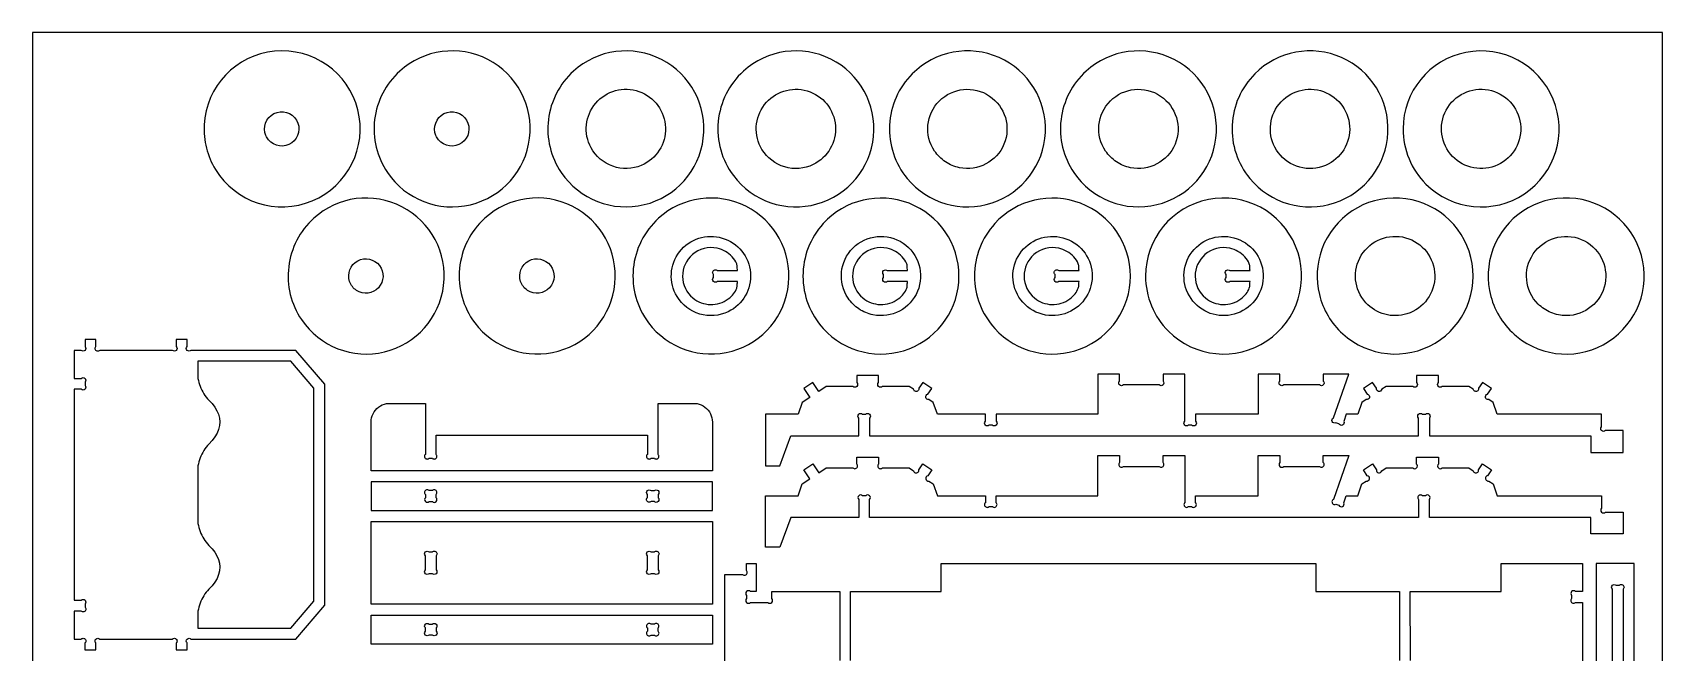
# Model space of a CAD drawing. Extents: x 1.1 to 38.6, y -0.3 to 39.9.
# Drawn here: x 1.13 to 38.63, y 25.68 to 39.95 of the extents above; entities that cross this region are included whole.
import ezdxf

# ---------------------------------------------------------------- set-up
doc = ezdxf.new("R2010")
doc.units = 0
doc.layers.get('0').update_dxf_attribs({"linetype": 'CONTINUOUS'})

msp = doc.modelspace()

# ---------------------------------------------------------------- linework, layer by layer
for points in [[(1.13, -0.3), (38.63, -0.3), (38.63, 39.95), (1.13, 39.95)], [(4.936, 26.24), (7.072, 26.24), (7.602, 26.861), (7.602, 31.764), (7.072, 32.385), (4.936, 32.385), (4.936, 31.991), (4.945, 31.945), (4.956, 31.898), (4.969, 31.853), (4.985, 31.808), (5.003, 31.763), (5.023, 31.72), (5.045, 31.678), (5.07, 31.637), (5.096, 31.597), (5.124, 31.559), (5.154, 31.522), (5.186, 31.487), (5.261, 31.41), (5.323, 31.33), (5.372, 31.247), (5.407, 31.163), (5.429, 31.078), (5.436, 30.991), (5.43, 30.903), (5.409, 30.815), (5.374, 30.728), (5.325, 30.642), (5.262, 30.559), (5.186, 30.478), (5.154, 30.443), (5.124, 30.406), (5.096, 30.368), (5.07, 30.328), (5.045, 30.287), (5.023, 30.245), (5.003, 30.202), (4.985, 30.158), (4.969, 30.113), (4.956, 30.067), (4.945, 30.021), (4.936, 29.974), (4.936, 28.651), (4.945, 28.604), (4.956, 28.558), (4.969, 28.512), (4.985, 28.467), (5.003, 28.423), (5.023, 28.38), (5.045, 28.338), (5.069, 28.297), (5.096, 28.257), (5.124, 28.219), (5.154, 28.182), (5.186, 28.147), (5.261, 28.069), (5.323, 27.989), (5.372, 27.907), (5.407, 27.823), (5.429, 27.737), (5.436, 27.651), (5.43, 27.563), (5.409, 27.474), (5.374, 27.387), (5.325, 27.302), (5.262, 27.219), (5.186, 27.138), (5.154, 27.103), (5.124, 27.066), (5.096, 27.028), (5.069, 26.988), (5.045, 26.947), (5.023, 26.905), (5.003, 26.862), (4.985, 26.818), (4.969, 26.773), (4.956, 26.727), (4.945, 26.68), (4.936, 26.634)], [(8.919, 28.949), (16.772, 28.949), (16.772, 29.613), (8.919, 29.613)], [(8.919, 26.79), (8.919, 28.699), (16.772, 28.699), (16.772, 26.79)], [(37.104, 20.583), (37.979, 20.582), (37.98, 27.728), (37.105, 27.728)], [(8.919, 25.876), (8.919, 26.54), (16.772, 26.54), (16.772, 25.876)]]:
    msp.add_lwpolyline(points, close=True)
for points in [[(5.337, 36.801, 0.860573), (8.613, 38.173, 0.861345), (5.079, 37.825, 0.074492), (5.132, 37.292, 0.074938)], [(9.295, 36.728, 0.69424), (12.566, 37.519, 0.694663), (9.577, 39.062, 0.180176), (9.001, 37.947, 0.180471)], [(13.293, 36.729, 0.694239), (16.563, 37.519, 0.694663), (13.575, 39.061, 0.180175), (12.999, 37.946, 0.180471)], [(17.255, 36.658, 0.685419), (20.48, 37.561, 0.685779), (17.486, 39.061, 0.186395), (16.906, 37.904, 0.186648)], [(21.255, 36.591, 0.685478), (24.433, 37.647, 0.685668), (21.371, 39.002, 0.186474), (20.847, 37.818, 0.186607)], [(25.087, 36.729, 0.694239), (28.357, 37.519, 0.694663), (25.369, 39.061, 0.180175), (24.793, 37.946, 0.180471)], [(29.138, 36.591, 0.685478), (32.315, 37.647, 0.685668), (29.254, 39.002, 0.186474), (28.73, 37.818, 0.186607)], [(33.189, 36.463, 0.820703), (36.117, 38.42, 0.820654), (32.663, 37.733, 0.098506), (32.8, 37.046, 0.098477)], [(13.98, 37.298, -0.686403), (15.083, 38.594, -0.685501), (15.136, 36.892, -0.186591), (14.481, 36.872, -0.185956)], [(17.913, 37.26, -0.686416), (18.953, 38.608, -0.685299), (19.088, 36.91, -0.186733), (18.435, 36.858, -0.185947)], [(21.884, 37.223, -0.823687), (23.147, 38.49, -0.822106), (22.456, 36.839, -0.097631), (22.134, 36.974, -0.096679)], [(25.819, 37.223, -0.823687), (27.083, 38.49, -0.822106), (26.392, 36.839, -0.097631), (26.069, 36.974, -0.096679)], [(29.792, 37.187, -0.713331), (30.762, 38.614, -0.712365), (30.878, 36.892, -0.167975), (30.285, 36.852, -0.167317)], [(33.755, 37.153, -0.731635), (34.698, 38.614, -0.730953), (34.772, 36.876, -0.155433), (34.22, 36.852, -0.154978)], [(6.5, 37.579, -0.929808), (7.201, 37.937, -0.930242), (6.559, 37.481, -0.03614), (6.526, 37.528, -0.036372)], [(10.412, 37.579, -0.929808), (11.113, 37.937, -0.930242), (10.471, 37.481, -0.03614), (10.438, 37.528, -0.036372)], [(7.318, 33.342, 0.69424), (10.588, 34.132, 0.694663), (7.599, 35.676, 0.180176), (7.023, 34.56, 0.180471)], [(11.303, 33.272, 0.68542), (14.529, 34.175, 0.685779), (11.535, 35.676, 0.186395), (10.954, 34.518, 0.186648)], [(15.301, 33.272, 0.685419), (18.526, 34.175, 0.685779), (15.532, 35.675, 0.186395), (14.952, 34.517, 0.186648)], [(19.322, 33.139, 0.685564), (22.445, 34.346, 0.685564), (19.322, 35.553, 0.186546), (18.856, 34.346, 0.186546)], [(23.269, 33.139, 0.685564), (26.392, 34.346, 0.685564), (23.269, 35.553, 0.186546), (22.803, 34.346, 0.186546)], [(27.264, 33.077, 0.820703), (30.192, 35.033, 0.820654), (26.738, 34.346, 0.098506), (26.875, 33.659, 0.098477)], [(31.274, 33.018, 0.740634), (34.225, 34.775, 0.740349), (30.795, 34.964, 0.149194), (30.737, 33.918, 0.149007)], [(35.274, 32.961, 0.731469), (38.15, 34.817, 0.731116), (34.73, 34.964, 0.155324), (34.683, 33.877, 0.155088)], [(15.959, 33.874, -0.686416), (16.999, 35.221, -0.685299), (17.134, 33.524, -0.186733), (16.481, 33.472, -0.185947)], [(19.895, 33.837, -0.823687), (21.158, 35.104, -0.822106), (20.467, 33.453, -0.097631), (20.145, 33.588, -0.096679)], [(23.867, 33.801, -0.713331), (24.837, 35.227, -0.712365), (24.953, 33.506, -0.167975), (24.36, 33.466, -0.167317)], [(27.83, 33.767, -0.731635), (28.773, 35.227, -0.730953), (28.847, 33.49, -0.155433), (28.295, 33.466, -0.154978)], [(31.806, 33.733, -0.750257), (32.721, 35.228, -0.749956), (32.752, 33.475, -0.142886), (32.242, 33.466, -0.142689)], [(35.771, 33.702, -0.82071), (36.765, 35.189, -0.820647), (36.416, 33.435, -0.09851), (36.067, 33.504, -0.098472)], [(17.349, 34.222), (16.885, 34.222, -1), (16.796, 34.31), (16.796, 34.383, -1), (16.885, 34.471), (17.349, 34.471, 0.000631), (17.341, 34.585, 0.074019), (17.332, 34.625, 0.096508), (17.227, 34.791, 0.152428), (16.883, 34.986, 0.235869), (16.311, 34.839, 0.463748), (16.323, 33.841, 0.167656), (16.726, 33.691, 0.167095), (17.137, 33.82, 0.066322), (17.258, 33.938, 0.075131), (17.332, 34.068, 0.074019), (17.341, 34.108, 0.000631)], [(21.261, 34.222), (20.796, 34.222, -1), (20.708, 34.31), (20.708, 34.383, -1), (20.796, 34.471), (21.261, 34.471, 0.000631), (21.253, 34.585, 0.074019), (21.244, 34.625, 0.096508), (21.139, 34.791, 0.152428), (20.795, 34.986, 0.235869), (20.222, 34.839, 0.463748), (20.235, 33.841, 0.167656), (20.637, 33.691, 0.167095), (21.048, 33.82, 0.066322), (21.17, 33.938, 0.075131), (21.244, 34.068, 0.074019), (21.253, 34.108, 0.000631)], [(25.208, 34.222), (24.744, 34.222, -1), (24.655, 34.31), (24.655, 34.383, -1), (24.744, 34.471), (25.208, 34.471, 0.000631), (25.2, 34.585, 0.074019), (25.191, 34.625, 0.096508), (25.086, 34.791, 0.152428), (24.742, 34.986, 0.235869), (24.169, 34.839, 0.463748), (24.182, 33.841, 0.167656), (24.584, 33.691, 0.167095), (24.995, 33.82, 0.066322), (25.117, 33.938, 0.075131), (25.191, 34.068, 0.074019), (25.2, 34.108, 0.000631)], [(29.143, 34.222), (28.679, 34.222, -1), (28.591, 34.31), (28.591, 34.383, -1), (28.679, 34.471), (29.143, 34.471, 0.000631), (29.135, 34.585, 0.074019), (29.126, 34.625, 0.096508), (29.021, 34.791, 0.152428), (28.678, 34.986, 0.235869), (28.105, 34.839, 0.463748), (28.117, 33.841, 0.167656), (28.52, 33.691, 0.167095), (28.931, 33.82, 0.066322), (29.052, 33.938, 0.075131), (29.126, 34.068, 0.074019), (29.135, 34.108, 0.000631)], [(8.451, 34.158, -0.844559), (9.064, 34.64, -0.844255), (8.644, 33.983, -0.084449), (8.533, 34.054, -0.08427)], [(12.386, 34.158, -0.844559), (13, 34.64, -0.844255), (12.58, 33.983, -0.084449), (12.468, 34.054, -0.08427)], [(2.086, 25.99), (2.248, 25.99, -1), (2.336, 25.901), (2.336, 25.74), (2.586, 25.74), (2.586, 25.901, -1), (2.675, 25.99), (4.348, 25.99, -1), (4.436, 25.901), (4.436, 25.74), (4.686, 25.74), (4.686, 25.901, -1), (4.775, 25.99), (7.187, 25.99), (7.852, 26.769), (7.852, 31.856), (7.187, 32.635), (4.775, 32.635, -1), (4.686, 32.724), (4.686, 32.885), (4.436, 32.885), (4.436, 32.724, -1), (4.348, 32.635), (2.675, 32.635, -1), (2.586, 32.724), (2.586, 32.885), (2.337, 32.885), (2.337, 32.724, -1), (2.248, 32.635), (2.087, 32.635), (2.087, 31.991), (2.249, 31.991, -1), (2.337, 31.903), (2.337, 31.83, -1), (2.249, 31.741), (2.087, 31.741), (2.087, 26.884), (2.249, 26.884, -1), (2.337, 26.795), (2.337, 26.722, -1), (2.249, 26.634), (2.087, 26.634)], [(17.994, 29.977), (18.326, 29.977), (18.576, 30.665), (20.138, 30.665), (20.138, 31.077, -1), (20.226, 31.165), (20.299, 31.165, -1), (20.388, 31.077), (20.388, 30.665), (33.018, 30.665), (33.018, 31.077, -1), (33.106, 31.165), (33.179, 31.165, -1), (33.268, 31.077), (33.268, 30.665), (36.98, 30.665), (36.98, 30.288), (37.73, 30.288), (37.73, 30.788), (37.318, 30.788, -1), (37.23, 30.876), (37.23, 31.165), (34.829, 31.165), (34.733, 31.438), (34.634, 31.503, -1), (34.609, 31.626), (34.699, 31.761), (34.49, 31.899), (34.401, 31.764, -1), (34.279, 31.739), (34.18, 31.805), (33.564, 31.805, -1), (33.475, 31.893), (33.475, 32.055), (32.975, 32.055), (32.975, 31.893, -1), (32.887, 31.805), (32.271, 31.805), (32.172, 31.739, -1), (32.05, 31.764), (31.96, 31.899), (31.752, 31.761), (31.841, 31.626, -1), (31.816, 31.503), (31.717, 31.438), (31.622, 31.165), (31.357, 31.165), (31.299, 30.999, -1), (31.186, 30.945), (31.117, 30.969, -1), (31.063, 31.081), (31.416, 32.089), (30.828, 32.089), (30.828, 31.928, -1), (30.74, 31.839), (29.917, 31.839, -1), (29.828, 31.928), (29.828, 32.089), (29.328, 32.089), (29.328, 31.165), (27.89, 31.165), (27.89, 31.004, -1), (27.801, 30.915), (27.728, 30.915, -1), (27.64, 31.004), (27.64, 32.089), (27.14, 32.089), (27.14, 31.928, -1), (27.051, 31.839), (26.228, 31.839, -1), (26.14, 31.928), (26.14, 32.089), (25.64, 32.089), (25.64, 31.165), (23.302, 31.165), (23.302, 31.004, -1), (23.214, 30.915), (23.141, 30.915, -1), (23.052, 31.004), (23.052, 31.165), (21.949, 31.165), (21.853, 31.438), (21.754, 31.503, -1), (21.73, 31.626), (21.819, 31.761), (21.61, 31.899), (21.521, 31.764, -1), (21.399, 31.739), (21.3, 31.805), (20.684, 31.805, -1), (20.595, 31.893), (20.595, 32.055), (20.095, 32.055), (20.095, 31.893, -1), (20.007, 31.805), (19.391, 31.805), (19.219, 31.69), (19.08, 31.899), (18.872, 31.761), (19.01, 31.552), (18.838, 31.438), (18.742, 31.165), (17.994, 31.165)], [(8.919, 29.863), (8.919, 30.983), (8.922, 31.033), (8.931, 31.082), (8.945, 31.13), (8.965, 31.177), (8.989, 31.22), (9.019, 31.261), (9.053, 31.297), (9.091, 31.33), (9.133, 31.358), (9.177, 31.381), (9.224, 31.399), (9.273, 31.411), (10.167, 31.411), (10.167, 30.24, 1), (10.255, 30.152), (10.328, 30.152, 1), (10.417, 30.24), (10.417, 30.681), (15.275, 30.681), (15.275, 30.24, 1), (15.363, 30.152), (15.436, 30.152, 1), (15.525, 30.24), (15.525, 31.411), (16.419, 31.411), (16.467, 31.399), (16.514, 31.381), (16.559, 31.358), (16.6, 31.33), (16.638, 31.297), (16.672, 31.261), (16.702, 31.22), (16.727, 31.177), (16.747, 31.13), (16.761, 31.082), (16.769, 31.033), (16.772, 30.983), (16.772, 29.863)], [(17.994, 28.102), (17.994, 29.29), (18.742, 29.29), (18.838, 29.563), (19.01, 29.677), (18.872, 29.886), (19.08, 30.024), (19.219, 29.815), (19.391, 29.93), (20.007, 29.93, 1), (20.095, 30.018), (20.095, 30.18), (20.595, 30.18), (20.595, 30.018, 1), (20.684, 29.93), (21.3, 29.93), (21.399, 29.864, 1), (21.521, 29.889), (21.61, 30.024), (21.819, 29.886), (21.73, 29.751, 1), (21.754, 29.628), (21.853, 29.563), (21.949, 29.29), (23.052, 29.29), (23.052, 29.129, 1), (23.141, 29.04), (23.214, 29.04, 1), (23.302, 29.129), (23.302, 29.29), (25.64, 29.29), (25.64, 30.214), (26.14, 30.214), (26.14, 30.053, 1), (26.228, 29.964), (27.051, 29.964, 1), (27.14, 30.053), (27.14, 30.214), (27.64, 30.214), (27.64, 29.129, 1), (27.728, 29.04), (27.801, 29.04, 1), (27.89, 29.129), (27.89, 29.29), (29.328, 29.29), (29.328, 30.214), (29.828, 30.214), (29.828, 30.053, 1), (29.917, 29.964), (30.74, 29.964, 1), (30.828, 30.053), (30.828, 30.214), (31.416, 30.214), (31.063, 29.206, 1), (31.117, 29.094), (31.186, 29.07, 1), (31.299, 29.124), (31.357, 29.29), (31.622, 29.29), (31.717, 29.563), (31.816, 29.628, 1), (31.841, 29.751), (31.752, 29.886), (31.96, 30.024), (32.05, 29.889, 1), (32.172, 29.864), (32.271, 29.93), (32.887, 29.93, 1), (32.975, 30.018), (32.975, 30.18), (33.475, 30.18), (33.475, 30.018, 1), (33.564, 29.93), (34.18, 29.93), (34.279, 29.864, 1), (34.401, 29.889), (34.49, 30.024), (34.699, 29.886), (34.609, 29.751, 1), (34.634, 29.628), (34.733, 29.563), (34.829, 29.29), (37.23, 29.29), (37.23, 29.001, 1), (37.318, 28.913), (37.73, 28.913), (37.73, 28.413), (36.98, 28.413), (36.98, 28.79), (33.268, 28.79), (33.268, 29.202, 1), (33.179, 29.29), (33.106, 29.29, 1), (33.018, 29.202), (33.018, 28.79), (20.388, 28.79), (20.388, 29.202, 1), (20.299, 29.29), (20.226, 29.29, 1), (20.138, 29.202), (20.138, 28.79), (18.576, 28.79), (18.326, 28.102)], [(10.255, 29.156), (10.328, 29.156, 1), (10.417, 29.244), (10.417, 29.318, 1), (10.328, 29.406), (10.255, 29.406, 1), (10.167, 29.318), (10.167, 29.244, 1)], [(15.363, 29.406), (15.436, 29.406, -1), (15.525, 29.318), (15.525, 29.244, -1), (15.436, 29.156), (15.363, 29.156, -1), (15.275, 29.244), (15.275, 29.318, -1)], [(10.167, 27.583), (10.167, 27.906, -1), (10.255, 27.995), (10.328, 27.995, -1), (10.417, 27.906), (10.417, 27.583, -1), (10.328, 27.495), (10.255, 27.495, -1)], [(15.525, 27.906), (15.525, 27.583, -1), (15.436, 27.495), (15.363, 27.495, -1), (15.275, 27.583), (15.275, 27.906, -1), (15.363, 27.995), (15.436, 27.995, -1)], [(37.479, 21.171), (37.479, 27.139, -1), (37.567, 27.228), (37.64, 27.228, -1), (37.729, 27.139), (37.729, 21.171, -1), (37.64, 21.082), (37.567, 21.082, -1)], [(10.328, 26.083), (10.255, 26.083, -1), (10.167, 26.172), (10.167, 26.245, -1), (10.255, 26.333), (10.328, 26.333, -1), (10.417, 26.245), (10.417, 26.172, -1)], [(15.363, 26.083), (15.436, 26.083, 1), (15.525, 26.172), (15.525, 26.245, 1), (15.436, 26.333), (15.363, 26.333, 1), (15.275, 26.245), (15.275, 26.172, 1)]]:
    msp.add_lwpolyline(points, format="xyb", close=True)
for points in [[(17.056, 21.332), (17.056, 27.478), (17.468, 27.478, 1), (17.556, 27.566), (17.556, 27.728), (17.777, 27.728), (17.777, 27.084), (17.645, 27.084, 1), (17.556, 26.996), (17.556, 26.922, 1), (17.645, 26.834), (18.05, 26.834, 1), (18.138, 26.922), (18.138, 27.084), (19.701, 27.084), (19.701, 25.494, 1)], [(19.951, 25.494), (19.95, 27.084), (22.039, 27.084), (22.039, 27.728), (30.657, 27.728), (30.657, 27.084), (32.582, 27.084), (32.583, 25.494, 1)], [(32.831, 25.494), (32.83, 27.084), (34.919, 27.084), (34.919, 27.728), (36.792, 27.728), (36.792, 27.084), (36.63, 27.084, 1), (36.542, 26.996), (36.542, 26.922, 1), (36.63, 26.834), (36.792, 26.834), (36.792, 21.976)]]:
    msp.add_lwpolyline(points, format="xyb")

doc.saveas('drawing.dxf')
